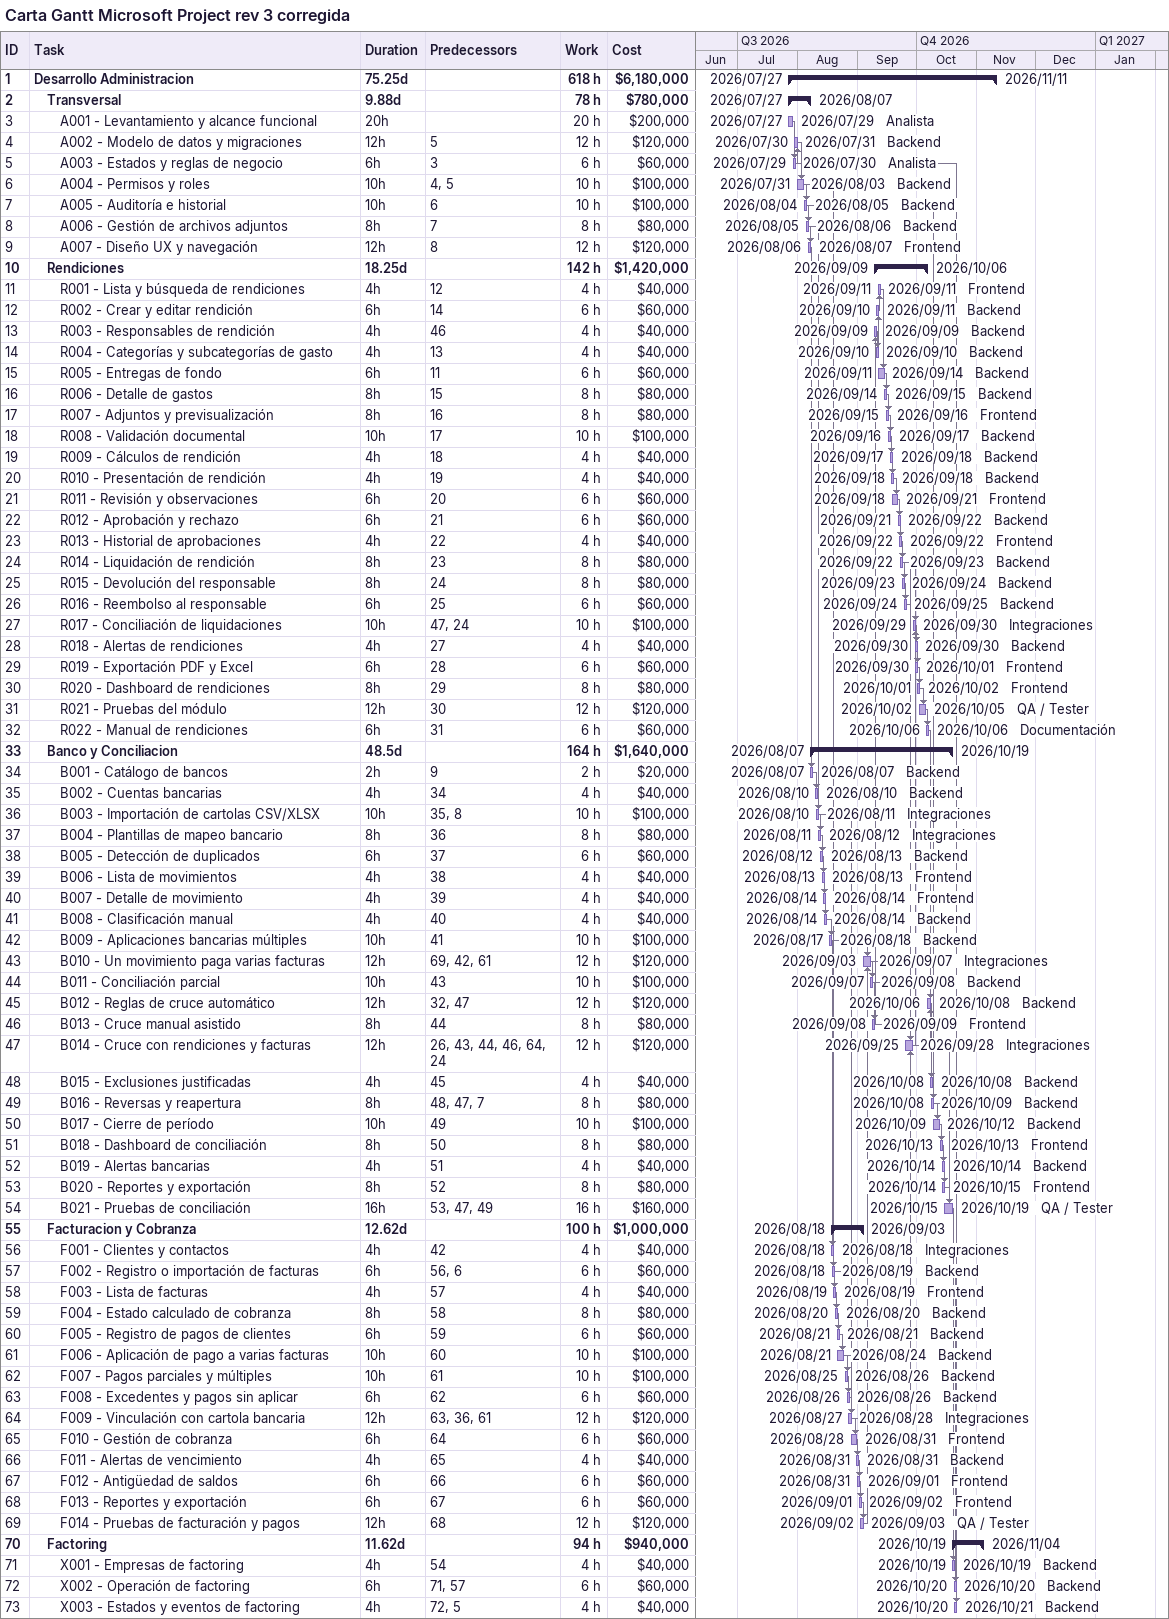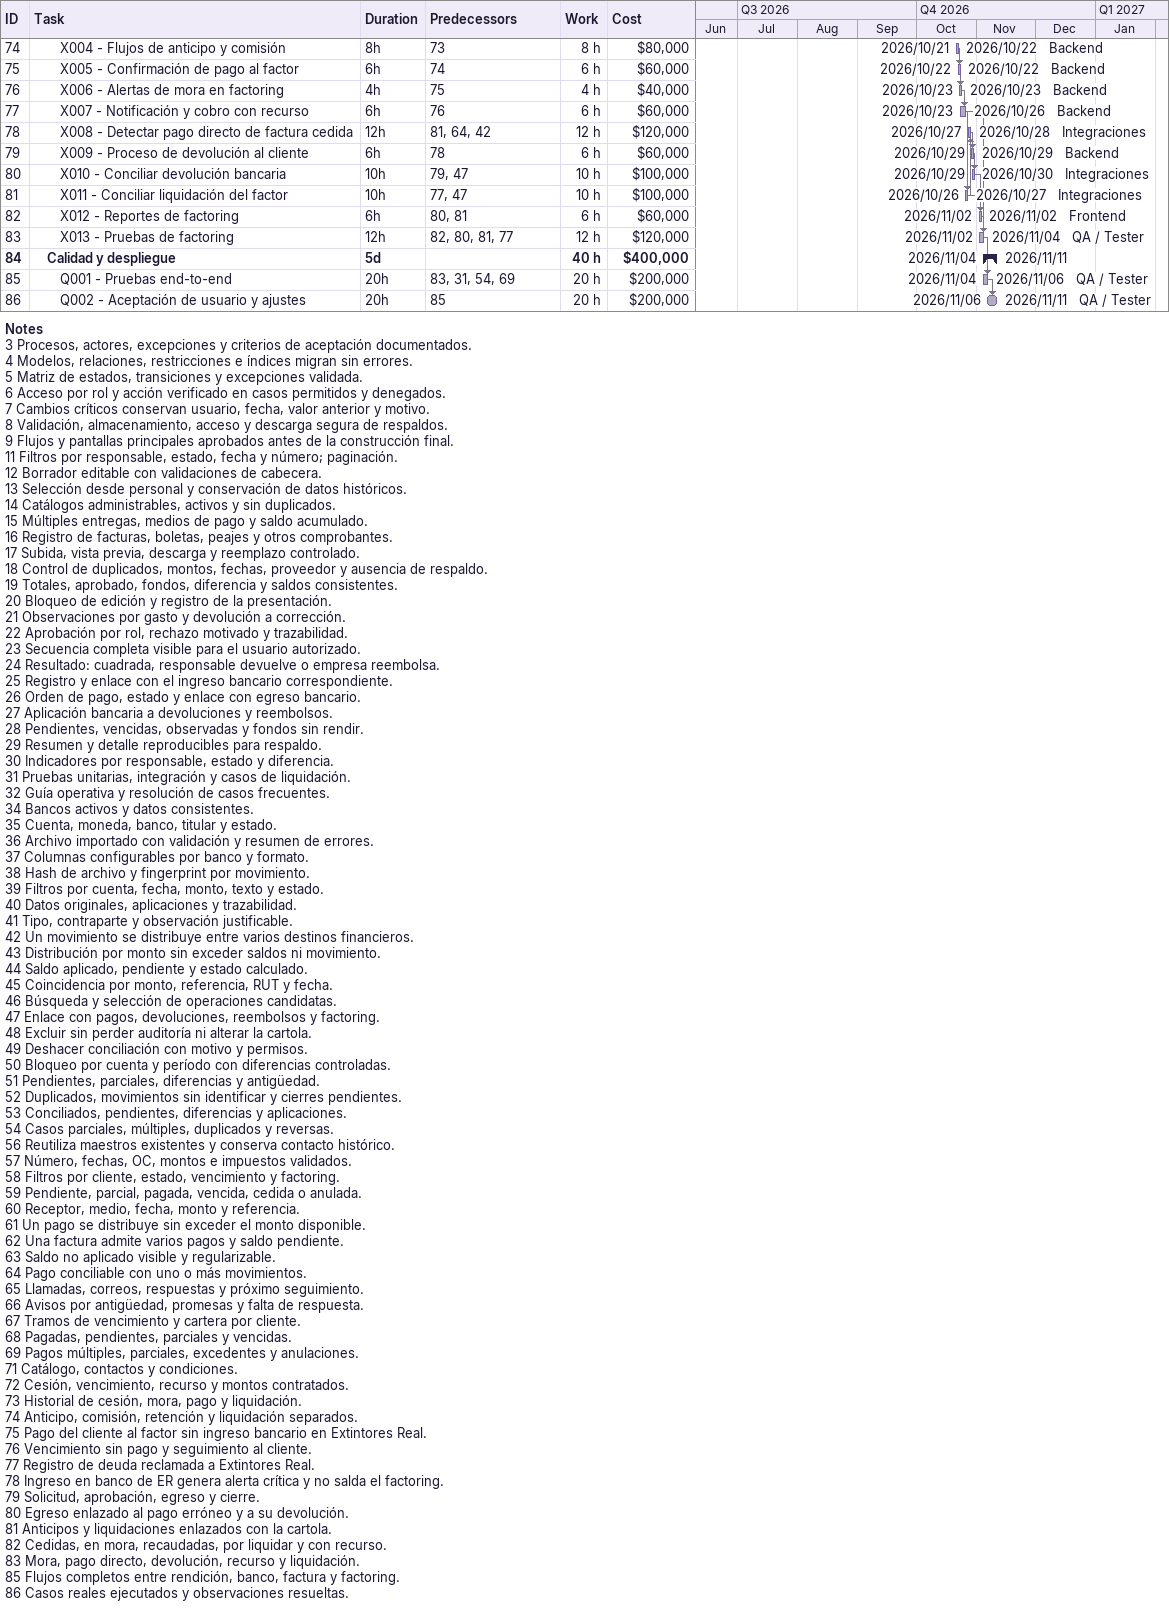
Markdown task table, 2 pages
Carta Gantt Microsoft Project rev 3 corregida

| ID | Level | Task | Duration | Start | Finish | Predecessors | Resources | Work (h) | Cost ($) |
|---|---|---|---|---|---|---|---|---|---|
| 1 | 1 | **Desarrollo Administracion** | 75.25d | 2026-07-27 | 2026-11-11 |  |  | 618 | 6180000 |
| 2 | 2 | **Transversal** | 9.88d | 2026-07-27 | 2026-08-07 |  |  | 78 | 780000 |
| 3 | 3 | A001 - Levantamiento y alcance funcional | 20h | 2026-07-27 | 2026-07-29 |  | Analista | 20 | 200000 |
| 4 | 3 | A002 - Modelo de datos y migraciones | 12h | 2026-07-30 | 2026-07-31 | 5 | Backend | 12 | 120000 |
| 5 | 3 | A003 - Estados y reglas de negocio | 6h | 2026-07-29 | 2026-07-30 | 3 | Analista | 6 | 60000 |
| 6 | 3 | A004 - Permisos y roles | 10h | 2026-07-31 | 2026-08-03 | 4, 5 | Backend | 10 | 100000 |
| 7 | 3 | A005 - Auditoría e historial | 10h | 2026-08-04 | 2026-08-05 | 6 | Backend | 10 | 100000 |
| 8 | 3 | A006 - Gestión de archivos adjuntos | 8h | 2026-08-05 | 2026-08-06 | 7 | Backend | 8 | 80000 |
| 9 | 3 | A007 - Diseño UX y navegación | 12h | 2026-08-06 | 2026-08-07 | 8 | Frontend | 12 | 120000 |
| 10 | 2 | **Rendiciones** | 18.25d | 2026-09-09 | 2026-10-06 |  |  | 142 | 1420000 |
| 11 | 3 | R001 - Lista y búsqueda de rendiciones | 4h | 2026-09-11 | 2026-09-11 | 12 | Frontend | 4 | 40000 |
| 12 | 3 | R002 - Crear y editar rendición | 6h | 2026-09-10 | 2026-09-11 | 14 | Backend | 6 | 60000 |
| 13 | 3 | R003 - Responsables de rendición | 4h | 2026-09-09 | 2026-09-09 | 46 | Backend | 4 | 40000 |
| 14 | 3 | R004 - Categorías y subcategorías de gasto | 4h | 2026-09-10 | 2026-09-10 | 13 | Backend | 4 | 40000 |
| 15 | 3 | R005 - Entregas de fondo | 6h | 2026-09-11 | 2026-09-14 | 11 | Backend | 6 | 60000 |
| 16 | 3 | R006 - Detalle de gastos | 8h | 2026-09-14 | 2026-09-15 | 15 | Backend | 8 | 80000 |
| 17 | 3 | R007 - Adjuntos y previsualización | 8h | 2026-09-15 | 2026-09-16 | 16 | Frontend | 8 | 80000 |
| 18 | 3 | R008 - Validación documental | 10h | 2026-09-16 | 2026-09-17 | 17 | Backend | 10 | 100000 |
| 19 | 3 | R009 - Cálculos de rendición | 4h | 2026-09-17 | 2026-09-18 | 18 | Backend | 4 | 40000 |
| 20 | 3 | R010 - Presentación de rendición | 4h | 2026-09-18 | 2026-09-18 | 19 | Backend | 4 | 40000 |
| 21 | 3 | R011 - Revisión y observaciones | 6h | 2026-09-18 | 2026-09-21 | 20 | Frontend | 6 | 60000 |
| 22 | 3 | R012 - Aprobación y rechazo | 6h | 2026-09-21 | 2026-09-22 | 21 | Backend | 6 | 60000 |
| 23 | 3 | R013 - Historial de aprobaciones | 4h | 2026-09-22 | 2026-09-22 | 22 | Frontend | 4 | 40000 |
| 24 | 3 | R014 - Liquidación de rendición | 8h | 2026-09-22 | 2026-09-23 | 23 | Backend | 8 | 80000 |
| 25 | 3 | R015 - Devolución del responsable | 8h | 2026-09-23 | 2026-09-24 | 24 | Backend | 8 | 80000 |
| 26 | 3 | R016 - Reembolso al responsable | 6h | 2026-09-24 | 2026-09-25 | 25 | Backend | 6 | 60000 |
| 27 | 3 | R017 - Conciliación de liquidaciones | 10h | 2026-09-29 | 2026-09-30 | 47, 24 | Integraciones | 10 | 100000 |
| 28 | 3 | R018 - Alertas de rendiciones | 4h | 2026-09-30 | 2026-09-30 | 27 | Backend | 4 | 40000 |
| 29 | 3 | R019 - Exportación PDF y Excel | 6h | 2026-09-30 | 2026-10-01 | 28 | Frontend | 6 | 60000 |
| 30 | 3 | R020 - Dashboard de rendiciones | 8h | 2026-10-01 | 2026-10-02 | 29 | Frontend | 8 | 80000 |
| 31 | 3 | R021 - Pruebas del módulo | 12h | 2026-10-02 | 2026-10-05 | 30 | QA / Tester | 12 | 120000 |
| 32 | 3 | R022 - Manual de rendiciones | 6h | 2026-10-06 | 2026-10-06 | 31 | Documentación | 6 | 60000 |
| 33 | 2 | **Banco y Conciliacion** | 48.5d | 2026-08-07 | 2026-10-19 |  |  | 164 | 1640000 |
| 34 | 3 | B001 - Catálogo de bancos | 2h | 2026-08-07 | 2026-08-07 | 9 | Backend | 2 | 20000 |
| 35 | 3 | B002 - Cuentas bancarias | 4h | 2026-08-10 | 2026-08-10 | 34 | Backend | 4 | 40000 |
| 36 | 3 | B003 - Importación de cartolas CSV/XLSX | 10h | 2026-08-10 | 2026-08-11 | 35, 8 | Integraciones | 10 | 100000 |
| 37 | 3 | B004 - Plantillas de mapeo bancario | 8h | 2026-08-11 | 2026-08-12 | 36 | Integraciones | 8 | 80000 |
| 38 | 3 | B005 - Detección de duplicados | 6h | 2026-08-12 | 2026-08-13 | 37 | Backend | 6 | 60000 |
| 39 | 3 | B006 - Lista de movimientos | 4h | 2026-08-13 | 2026-08-13 | 38 | Frontend | 4 | 40000 |
| 40 | 3 | B007 - Detalle de movimiento | 4h | 2026-08-14 | 2026-08-14 | 39 | Frontend | 4 | 40000 |
| 41 | 3 | B008 - Clasificación manual | 4h | 2026-08-14 | 2026-08-14 | 40 | Backend | 4 | 40000 |
| 42 | 3 | B009 - Aplicaciones bancarias múltiples | 10h | 2026-08-17 | 2026-08-18 | 41 | Backend | 10 | 100000 |
| 43 | 3 | B010 - Un movimiento paga varias facturas | 12h | 2026-09-03 | 2026-09-07 | 69, 42, 61 | Integraciones | 12 | 120000 |
| 44 | 3 | B011 - Conciliación parcial | 10h | 2026-09-07 | 2026-09-08 | 43 | Backend | 10 | 100000 |
| 45 | 3 | B012 - Reglas de cruce automático | 12h | 2026-10-06 | 2026-10-08 | 32, 47 | Backend | 12 | 120000 |
| 46 | 3 | B013 - Cruce manual asistido | 8h | 2026-09-08 | 2026-09-09 | 44 | Frontend | 8 | 80000 |
| 47 | 3 | B014 - Cruce con rendiciones y facturas | 12h | 2026-09-25 | 2026-09-28 | 26, 43, 44, 46, 64, 24 | Integraciones | 12 | 120000 |
| 48 | 3 | B015 - Exclusiones justificadas | 4h | 2026-10-08 | 2026-10-08 | 45 | Backend | 4 | 40000 |
| 49 | 3 | B016 - Reversas y reapertura | 8h | 2026-10-08 | 2026-10-09 | 48, 47, 7 | Backend | 8 | 80000 |
| 50 | 3 | B017 - Cierre de período | 10h | 2026-10-09 | 2026-10-12 | 49 | Backend | 10 | 100000 |
| 51 | 3 | B018 - Dashboard de conciliación | 8h | 2026-10-13 | 2026-10-13 | 50 | Frontend | 8 | 80000 |
| 52 | 3 | B019 - Alertas bancarias | 4h | 2026-10-14 | 2026-10-14 | 51 | Backend | 4 | 40000 |
| 53 | 3 | B020 - Reportes y exportación | 8h | 2026-10-14 | 2026-10-15 | 52 | Frontend | 8 | 80000 |
| 54 | 3 | B021 - Pruebas de conciliación | 16h | 2026-10-15 | 2026-10-19 | 53, 47, 49 | QA / Tester | 16 | 160000 |
| 55 | 2 | **Facturacion y Cobranza** | 12.62d | 2026-08-18 | 2026-09-03 |  |  | 100 | 1000000 |
| 56 | 3 | F001 - Clientes y contactos | 4h | 2026-08-18 | 2026-08-18 | 42 | Integraciones | 4 | 40000 |
| 57 | 3 | F002 - Registro o importación de facturas | 6h | 2026-08-18 | 2026-08-19 | 56, 6 | Backend | 6 | 60000 |
| 58 | 3 | F003 - Lista de facturas | 4h | 2026-08-19 | 2026-08-19 | 57 | Frontend | 4 | 40000 |
| 59 | 3 | F004 - Estado calculado de cobranza | 8h | 2026-08-20 | 2026-08-20 | 58 | Backend | 8 | 80000 |
| 60 | 3 | F005 - Registro de pagos de clientes | 6h | 2026-08-21 | 2026-08-21 | 59 | Backend | 6 | 60000 |
| 61 | 3 | F006 - Aplicación de pago a varias facturas | 10h | 2026-08-21 | 2026-08-24 | 60 | Backend | 10 | 100000 |
| 62 | 3 | F007 - Pagos parciales y múltiples | 10h | 2026-08-25 | 2026-08-26 | 61 | Backend | 10 | 100000 |
| 63 | 3 | F008 - Excedentes y pagos sin aplicar | 6h | 2026-08-26 | 2026-08-26 | 62 | Backend | 6 | 60000 |
| 64 | 3 | F009 - Vinculación con cartola bancaria | 12h | 2026-08-27 | 2026-08-28 | 63, 36, 61 | Integraciones | 12 | 120000 |
| 65 | 3 | F010 - Gestión de cobranza | 6h | 2026-08-28 | 2026-08-31 | 64 | Frontend | 6 | 60000 |
| 66 | 3 | F011 - Alertas de vencimiento | 4h | 2026-08-31 | 2026-08-31 | 65 | Backend | 4 | 40000 |
| 67 | 3 | F012 - Antigüedad de saldos | 6h | 2026-08-31 | 2026-09-01 | 66 | Frontend | 6 | 60000 |
| 68 | 3 | F013 - Reportes y exportación | 6h | 2026-09-01 | 2026-09-02 | 67 | Frontend | 6 | 60000 |
| 69 | 3 | F014 - Pruebas de facturación y pagos | 12h | 2026-09-02 | 2026-09-03 | 68 | QA / Tester | 12 | 120000 |
| 70 | 2 | **Factoring** | 11.62d | 2026-10-19 | 2026-11-04 |  |  | 94 | 940000 |
| 71 | 3 | X001 - Empresas de factoring | 4h | 2026-10-19 | 2026-10-19 | 54 | Backend | 4 | 40000 |
| 72 | 3 | X002 - Operación de factoring | 6h | 2026-10-20 | 2026-10-20 | 71, 57 | Backend | 6 | 60000 |
| 73 | 3 | X003 - Estados y eventos de factoring | 4h | 2026-10-20 | 2026-10-21 | 72, 5 | Backend | 4 | 40000 |
| 74 | 3 | X004 - Flujos de anticipo y comisión | 8h | 2026-10-21 | 2026-10-22 | 73 | Backend | 8 | 80000 |
| 75 | 3 | X005 - Confirmación de pago al factor | 6h | 2026-10-22 | 2026-10-22 | 74 | Backend | 6 | 60000 |
| 76 | 3 | X006 - Alertas de mora en factoring | 4h | 2026-10-23 | 2026-10-23 | 75 | Backend | 4 | 40000 |
| 77 | 3 | X007 - Notificación y cobro con recurso | 6h | 2026-10-23 | 2026-10-26 | 76 | Backend | 6 | 60000 |
| 78 | 3 | X008 - Detectar pago directo de factura cedida | 12h | 2026-10-27 | 2026-10-28 | 81, 64, 42 | Integraciones | 12 | 120000 |
| 79 | 3 | X009 - Proceso de devolución al cliente | 6h | 2026-10-29 | 2026-10-29 | 78 | Backend | 6 | 60000 |
| 80 | 3 | X010 - Conciliar devolución bancaria | 10h | 2026-10-29 | 2026-10-30 | 79, 47 | Integraciones | 10 | 100000 |
| 81 | 3 | X011 - Conciliar liquidación del factor | 10h | 2026-10-26 | 2026-10-27 | 77, 47 | Integraciones | 10 | 100000 |
| 82 | 3 | X012 - Reportes de factoring | 6h | 2026-11-02 | 2026-11-02 | 80, 81 | Frontend | 6 | 60000 |
| 83 | 3 | X013 - Pruebas de factoring | 12h | 2026-11-02 | 2026-11-04 | 82, 80, 81, 77 | QA / Tester | 12 | 120000 |
| 84 | 2 | **Calidad y despliegue** | 5d | 2026-11-04 | 2026-11-11 |  |  | 40 | 400000 |
| 85 | 3 | Q001 - Pruebas end-to-end | 20h | 2026-11-04 | 2026-11-06 | 83, 31, 54, 69 | QA / Tester | 20 | 200000 |
| 86 | 3 | Q002 - Aceptación de usuario y ajustes | 20h | 2026-11-06 | 2026-11-11 | 85 | QA / Tester | 20 | 200000 |

Notes
- 3: Procesos, actores, excepciones y criterios de aceptación documentados.
- 4: Modelos, relaciones, restricciones e índices migran sin errores.
- 5: Matriz de estados, transiciones y excepciones validada.
- 6: Acceso por rol y acción verificado en casos permitidos y denegados.
- 7: Cambios críticos conservan usuario, fecha, valor anterior y motivo.
- 8: Validación, almacenamiento, acceso y descarga segura de respaldos.
- 9: Flujos y pantallas principales aprobados antes de la construcción final.
- 11: Filtros por responsable, estado, fecha y número; paginación.
- 12: Borrador editable con validaciones de cabecera.
- 13: Selección desde personal y conservación de datos históricos.
- 14: Catálogos administrables, activos y sin duplicados.
- 15: Múltiples entregas, medios de pago y saldo acumulado.
- 16: Registro de facturas, boletas, peajes y otros comprobantes.
- 17: Subida, vista previa, descarga y reemplazo controlado.
- 18: Control de duplicados, montos, fechas, proveedor y ausencia de respaldo.
- 19: Totales, aprobado, fondos, diferencia y saldos consistentes.
- 20: Bloqueo de edición y registro de la presentación.
- 21: Observaciones por gasto y devolución a corrección.
- 22: Aprobación por rol, rechazo motivado y trazabilidad.
- 23: Secuencia completa visible para el usuario autorizado.
- 24: Resultado: cuadrada, responsable devuelve o empresa reembolsa.
- 25: Registro y enlace con el ingreso bancario correspondiente.
- 26: Orden de pago, estado y enlace con egreso bancario.
- 27: Aplicación bancaria a devoluciones y reembolsos.
- 28: Pendientes, vencidas, observadas y fondos sin rendir.
- 29: Resumen y detalle reproducibles para respaldo.
- 30: Indicadores por responsable, estado y diferencia.
- 31: Pruebas unitarias, integración y casos de liquidación.
- 32: Guía operativa y resolución de casos frecuentes.
- 34: Bancos activos y datos consistentes.
- 35: Cuenta, moneda, banco, titular y estado.
- 36: Archivo importado con validación y resumen de errores.
- 37: Columnas configurables por banco y formato.
- 38: Hash de archivo y fingerprint por movimiento.
- 39: Filtros por cuenta, fecha, monto, texto y estado.
- 40: Datos originales, aplicaciones y trazabilidad.
- 41: Tipo, contraparte y observación justificable.
- 42: Un movimiento se distribuye entre varios destinos financieros.
- 43: Distribución por monto sin exceder saldos ni movimiento.
- 44: Saldo aplicado, pendiente y estado calculado.
- 45: Coincidencia por monto, referencia, RUT y fecha.
- 46: Búsqueda y selección de operaciones candidatas.
- 47: Enlace con pagos, devoluciones, reembolsos y factoring.
- 48: Excluir sin perder auditoría ni alterar la cartola.
- 49: Deshacer conciliación con motivo y permisos.
- 50: Bloqueo por cuenta y período con diferencias controladas.
- 51: Pendientes, parciales, diferencias y antigüedad.
- 52: Duplicados, movimientos sin identificar y cierres pendientes.
- 53: Conciliados, pendientes, diferencias y aplicaciones.
- 54: Casos parciales, múltiples, duplicados y reversas.
- 56: Reutiliza maestros existentes y conserva contacto histórico.
- 57: Número, fechas, OC, montos e impuestos validados.
- 58: Filtros por cliente, estado, vencimiento y factoring.
- 59: Pendiente, parcial, pagada, vencida, cedida o anulada.
- 60: Receptor, medio, fecha, monto y referencia.
- 61: Un pago se distribuye sin exceder el monto disponible.
- 62: Una factura admite varios pagos y saldo pendiente.
- 63: Saldo no aplicado visible y regularizable.
- 64: Pago conciliable con uno o más movimientos.
- 65: Llamadas, correos, respuestas y próximo seguimiento.
- 66: Avisos por antigüedad, promesas y falta de respuesta.
- 67: Tramos de vencimiento y cartera por cliente.
- 68: Pagadas, pendientes, parciales y vencidas.
- 69: Pagos múltiples, parciales, excedentes y anulaciones.
- 71: Catálogo, contactos y condiciones.
- 72: Cesión, vencimiento, recurso y montos contratados.
- 73: Historial de cesión, mora, pago y liquidación.
- 74: Anticipo, comisión, retención y liquidación separados.
- 75: Pago del cliente al factor sin ingreso bancario en Extintores Real.
- 76: Vencimiento sin pago y seguimiento al cliente.
- 77: Registro de deuda reclamada a Extintores Real.
- 78: Ingreso en banco de ER genera alerta crítica y no salda el factoring.
- 79: Solicitud, aprobación, egreso y cierre.
- 80: Egreso enlazado al pago erróneo y a su devolución.
- 81: Anticipos y liquidaciones enlazados con la cartola.
- 82: Cedidas, en mora, recaudadas, por liquidar y con recurso.
- 83: Mora, pago directo, devolución, recurso y liquidación.
- 85: Flujos completos entre rendición, banco, factura y factoring.
- 86: Casos reales ejecutados y observaciones resueltas.
